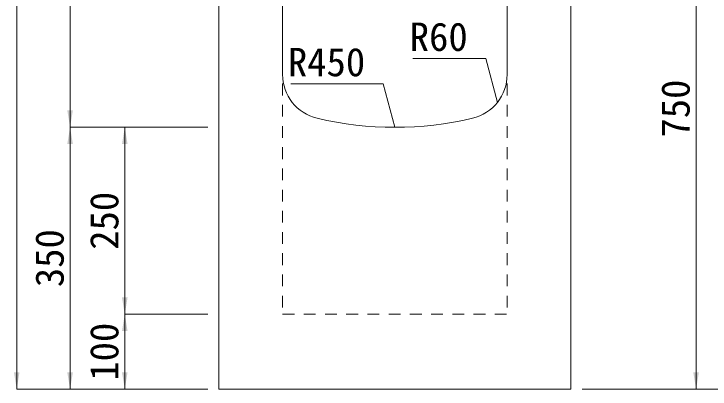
# Model space of a CAD drawing. Units: millimetres at full size. Extents: x -3301 to 90699, y 107523 to 139162.
# Drawn here: x 14143 to 15073, y 116420 to 116922 of the extents above; entities that cross this region are included whole.
import ezdxf
from ezdxf.enums import TextEntityAlignment as Align

# ---------------------------------------------------------------- set-up
doc = ezdxf.new("R2010")
doc.units = ezdxf.units.MM
doc.header["$LTSCALE"] = 21
doc.linetypes.add('USER1', pattern=[1.35, 0.75, -0.6])
for name, color, linetype, lineweight in [('寸法線', 7, 'Continuous', 9), ('引出線', 4, 'Continuous', 9), ('本体', 2, 'Continuous', 9)]:
    doc.layers.add(name, color=color, linetype=linetype, lineweight=lineweight)
doc.styles.add('ＭＳ ゴシック', font='')
doc.styles.get('ＭＳ ゴシック').set_extended_font_data('MS Gothic')

# ---------------------------------------------------------------- blocks, each defined once
blk = doc.blocks.new('filled_arrow')
at = {"color": 0, "linetype": 'Continuous', "lineweight": -2}
blk.add_solid([(7.5, 1.25), (0, 0), (7.5, -1.25)], dxfattribs=at)

msp = doc.modelspace()

# ---------------------------------------------------------------- linework, layer by layer
at = {"layer": '寸法線'}
for p, q in [((14147.2, 116420.33), (14147.2, 117250.33)), ((14218.47, 117170.33), (14218.47, 116770.33)), ((15054.68, 116420.33), (15054.68, 117170.33)), ((14402.31, 116770.33), (14218.47, 116770.33)), ((14218.47, 116770.33), (14218.47, 116420.33)), ((14402.31, 116770.33), (14218.47, 116770.33)), ((14291.54, 116520.33), (14291.54, 116770.33)), ((14402.31, 116770.33), (14291.54, 116770.33)), ((14402.31, 116520.33), (14291.54, 116520.33)), ((14291.54, 116420.33), (14291.54, 116520.33)), ((14402.31, 116520.33), (14291.54, 116520.33)), ((14402.31, 116420.33), (14147.2, 116420.33)), ((14402.31, 116420.33), (14218.47, 116420.33)), ((14402.31, 116420.33), (14291.54, 116420.33)), ((14902.31, 116420.33), (15139.77, 116420.33)), ((14902.31, 116420.33), (15054.68, 116420.33))]:
    msp.add_line(p, q, dxfattribs=at)
at = {"layer": '引出線'}
for points in [[(14789.38, 116803.64), (14773.64, 116862.39), (14676.13, 116862.39)], [(14652.31, 116770.33), (14636.71, 116828.54), (14513.22, 116828.54)]]:
    msp.add_lwpolyline(points, dxfattribs=at)
at = {"layer": '本体', "lineweight": 20}
for p, q in [((14417.31, 117170.33), (14417.31, 116420.33)), ((14502.31, 117170.33), (14502.31, 116857.03)), ((14802.31, 117170.33), (14802.31, 116857.03)), ((14887.31, 117170.33), (14887.31, 116420.33)), ((14417.31, 116420.33), (14887.31, 116420.33))]:
    msp.add_line(p, q, dxfattribs=at)
at = {"layer": '本体', "linetype": 'USER1'}
for p, q in [((14502.31, 116857.03), (14502.31, 116520.33)), ((14802.31, 116857.03), (14802.31, 116520.33)), ((14502.31, 116520.33), (14802.31, 116520.33))]:
    msp.add_line(p, q, dxfattribs=at)
at = {"layer": '本体', "lineweight": 13}
for centre, radius, start, end in [((14562.31, 116840.85), 60, 180, 256.65764), ((14742.31, 116840.85), 60, 283.34236, 0), ((14652.31, 117220.33), 450, 256.65764, 283.34236)]:
    msp.add_arc(centre, radius, start, end, dxfattribs=at)

# ---------------------------------------------------------------- block references
at = {"layer": '寸法線', "xscale": 3, "yscale": 3}
for p, rotation in [((14218.47, 116770.33), 90), ((14218.47, 116770.33), 270), ((14291.54, 116770.33), 270), ((14291.54, 116520.33), 90), ((14291.54, 116520.33), 270), ((14147.2, 116420.33), 90), ((14218.47, 116420.33), 90), ((14291.54, 116420.33), 90), ((15054.68, 116420.33), 90)]:
    msp.add_blockref('filled_arrow', p, dxfattribs=dict(at, rotation=rotation))
at = {"layer": '引出線', "xscale": 0.0667, "yscale": 0.0667, "rotation": 105}
for p in [(14789.38, 116803.64), (14652.31, 116770.33)]:
    msp.add_blockref('filled_arrow', p, dxfattribs=at)

# ---------------------------------------------------------------- texts
at = {"layer": '寸法線', "style": 'ＭＳ ゴシック'}
for s, p in [('750', (15027.18, 116795.33)), ('250', (14264.04, 116645.33)), ('350', (14190.97, 116595.33)), ('100', (14264.04, 116470.33))]:
    msp.add_text(s, height=37.98, rotation=90, dxfattribs=at).set_placement(p, align=Align.MIDDLE_CENTER)
at = {"layer": '引出線', "style": 'ＭＳ ゴシック'}
for s, p in [('R60', (14749.64, 116910.39)), ('R450', (14612.71, 116876.54))]:
    msp.add_text(s, height=37.98, dxfattribs=at).set_placement(p, align=Align.TOP_RIGHT)

doc.saveas('drawing.dxf')
